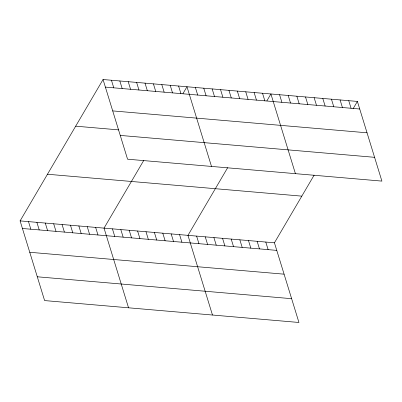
<?xml version="1.0" encoding="UTF-8"?>
<svg xmlns="http://www.w3.org/2000/svg" width="402" height="402" viewBox="0 0 402 402"><rect width="100%" height="100%" fill="white"/><g stroke="black" fill="none" stroke-linecap="round" stroke-linejoin="round"><path stroke-width="0.6" d="M314.148 175.116L274.435 242.798L298.947 322.474L44.612 300.575L20.1 220.894L103.053 79.526L357.388 101.425L381.9 181.106L127.565 159.202L103.053 79.526M143.745 160.443L104.033 228.125L128.545 307.801M182.94 93.641L186.98 86.752L211.492 166.433M227.673 167.669L187.96 235.351L212.477 315.032M266.868 100.867L270.913 93.978L295.425 173.659M353.031 108.847L357.388 101.425M105.384 87.108L359.72 109.007M112.706 110.902L367.041 132.801M75.676 126.178L118.841 129.891M120.243 135.414L374.579 157.313M47.471 174.242L301.812 196.141M20.1 220.894L274.435 242.798M22.432 228.482L276.772 250.381M29.753 252.275L284.088 274.174M37.296 276.787L291.631 298.686M348.74 100.681L351.072 108.264M340.092 99.932L342.424 107.52M331.444 99.188L333.781 106.776M322.796 98.445L325.133 106.033M314.148 97.701L316.485 105.289M305.505 96.957L307.837 104.54M296.857 96.209L299.188 103.796M288.209 95.465L290.54 103.053M279.561 94.721L281.892 102.309M262.521 93.254L264.853 100.842M254.124 92.53L256.461 100.118M245.733 91.807L248.069 99.394M237.341 91.088L239.672 98.671M228.949 90.365L231.281 97.952M220.552 89.641L222.889 97.229M265.787 242.049L268.124 249.637M212.161 88.917L214.492 96.505M257.144 241.306L259.476 248.893M203.769 88.194L206.1 95.782M248.496 240.562L250.828 248.15M195.377 87.475L197.709 95.058M239.848 239.818L242.18 247.406M231.2 239.074L233.532 246.657M178.588 86.028L180.92 93.616M222.552 238.331L224.884 245.913M170.197 85.304L172.528 92.892M213.904 237.582L216.241 245.17M161.8 84.581L164.137 92.169M205.256 236.838L207.593 244.426M153.408 83.857L155.745 91.445M196.608 236.095L198.945 243.682M145.016 83.139L147.348 90.721M136.625 82.415L138.956 89.998M179.568 234.627L181.905 242.215M128.228 81.691L130.565 89.279M171.177 233.904L173.508 241.491M119.836 80.968L122.173 88.556M162.785 233.18L165.116 240.768M111.444 80.244L113.776 87.832M154.388 232.462L156.725 240.044M145.996 231.738L148.328 239.321M137.605 231.014L139.936 238.602M129.213 230.291L131.544 237.878M120.816 229.567L123.153 237.155M112.424 228.844L114.756 236.431M95.636 227.401L97.972 234.989M87.244 226.678L89.581 234.265M78.852 225.954L81.184 233.542M70.461 225.231L72.792 232.818M62.064 224.512L64.4 232.095M53.672 223.788L56.009 231.371M45.28 223.065L47.612 230.653M36.889 222.341L39.22 229.929M28.492 221.618L30.828 229.205"/></g></svg>
